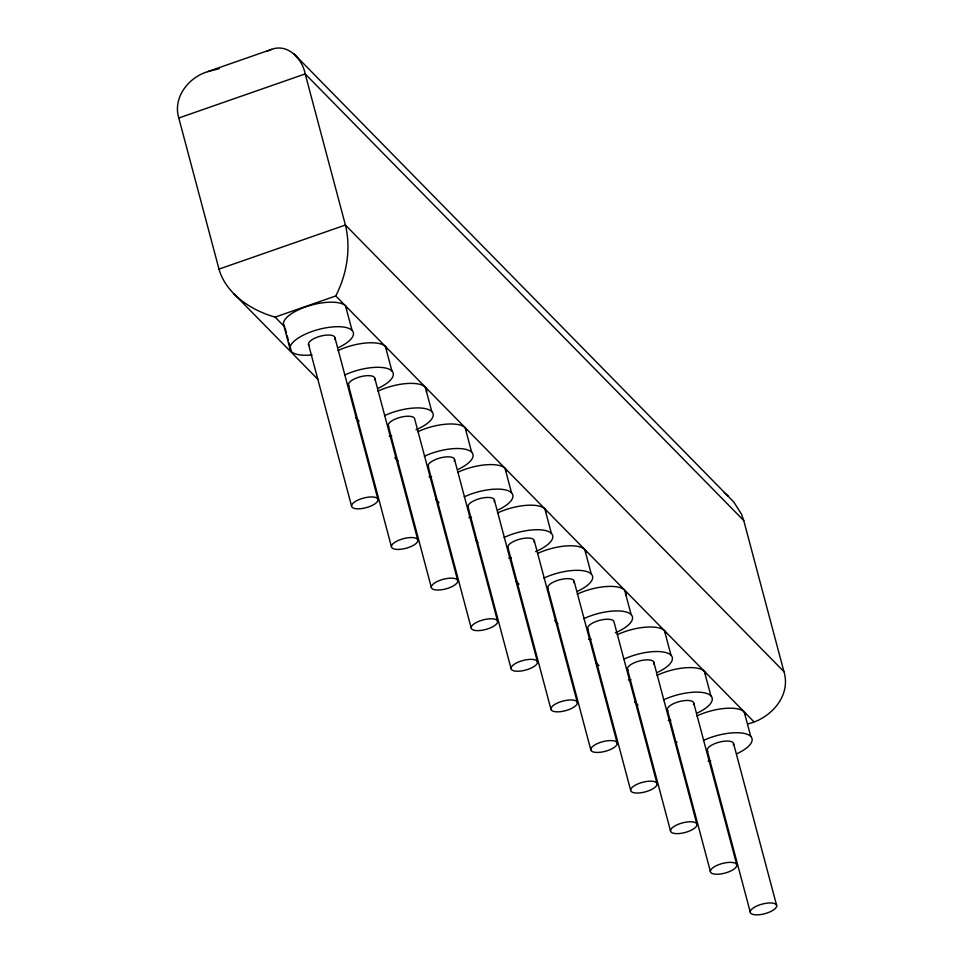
<?xml version="1.0" encoding="UTF-8"?>
<svg xmlns="http://www.w3.org/2000/svg" width="963" height="963" viewBox="0 0 963 963"><rect width="100%" height="100%" fill="white"/><g stroke="black" fill="none" stroke-linecap="round" stroke-linejoin="round"><path stroke-width="1.44" d="M233.804 293.715C245.156 305.054 259.769 312.734 275.117 317.116L335.798 295.954C346.764 274.347 351.218 248.779 345.404 225.041L305.199 73.922C302.322 58.936 288.009 43.287 271.614 49.342L207.623 71.647C188.507 77.473 172.618 97.504 178.781 118.004L218.998 269.11C221.574 278.488 227.051 286.805 233.804 293.715L317.995 379.47M748.299 723.767C770.845 718.41 791.297 695.816 783.954 671.668L743.749 520.55L741.474 514.158L733.71 501.892L294.004 53.892M266.739 51.448L271.614 49.342M178.781 118.004L305.199 73.922L743.749 520.55M218.998 269.11L345.404 225.041L783.954 671.668M207.623 71.647L219.371 68.65M674.75 741.173L677.049 742.196M724.188 492.755L728.341 496.234M335.798 295.954L753.945 721.793M275.117 317.116L284.855 327.023M355.889 418.05L359.043 421.264M394.83 457.702L397.984 460.928M435.866 499.508L439.032 502.722M475.866 540.243L477.973 542.386M515.855 580.966L519.021 584.18M554.796 620.629L557.95 623.843M595.844 662.424L598.998 665.638M634.786 702.087L637.939 705.301M744.206 711.886L750.743 736.418M733.625 743.773L776.708 905.689A13.638 4.971 -14.9 0 1 757.315 914.85A13.638 4.971 -14.9 0 1 756.424 906.183A13.638 4.971 -14.9 0 1 776.708 905.689M704.338 671.283L710.875 695.816M707.179 750.225L750.261 912.13M693.757 703.171L736.839 865.087A13.638 4.971 -14.9 0 1 717.447 874.248A13.638 4.971 -14.9 0 1 716.556 865.581A13.638 4.971 -14.9 0 1 736.839 865.087M664.47 630.681L671.006 655.213M667.311 709.623L710.393 871.527M653.889 662.568L696.971 824.484A13.638 4.971 -14.9 0 1 677.579 833.645A13.638 4.971 -14.9 0 1 676.688 824.99A13.638 4.971 -14.9 0 1 696.971 824.484M624.602 590.078L631.138 614.611M627.443 669.02L670.525 830.925M657.103 783.882A13.638 4.971 -14.9 0 0 636.82 784.388A13.638 4.971 -14.9 0 0 637.711 793.043A13.638 4.971 -14.9 0 0 657.103 783.882L614.021 621.966A13.638 4.971 -14.9 0 0 598.553 620.654A13.638 4.971 -14.9 0 0 588.152 629.597M584.734 549.476L591.27 574.008M587.574 628.418L630.657 790.322M574.153 581.363L617.235 743.28A13.638 4.971 -14.9 0 1 597.842 752.44A13.638 4.971 -14.9 0 1 596.952 743.785A13.638 4.971 -14.9 0 1 617.235 743.28M544.865 508.873L551.402 533.406M547.706 587.815L590.776 749.72M534.284 540.761L577.367 702.677A13.638 4.971 -14.9 0 1 557.974 711.838A13.638 4.971 -14.9 0 1 557.083 703.183A13.638 4.971 -14.9 0 1 577.367 702.677M504.997 468.271L511.534 492.803M507.838 547.213L550.908 709.117M494.416 500.158L537.498 662.075A13.638 4.971 -14.9 0 1 518.106 671.235A13.638 4.971 -14.9 0 1 517.215 662.58A13.638 4.971 -14.9 0 1 537.498 662.075M465.129 427.668L471.665 452.201M467.97 506.61L511.04 668.515M454.548 459.556L497.63 621.472A13.638 4.971 -14.9 0 1 478.238 630.633A13.638 4.971 -14.9 0 1 477.347 621.978A13.638 4.971 -14.9 0 1 497.63 621.472M425.261 387.066L431.797 411.598M428.102 466.008L471.172 627.912M457.762 580.87A13.638 4.971 -14.9 0 0 437.479 581.375A13.638 4.971 -14.9 0 0 438.37 590.03A13.638 4.971 -14.9 0 0 457.762 580.87L414.68 418.953A13.638 4.971 -14.9 0 0 399.212 417.641A13.638 4.971 -14.9 0 0 388.811 426.585M385.393 346.463L391.929 370.996M388.233 425.405L431.304 587.31M374.812 378.351L417.894 540.267A13.638 4.971 -14.9 0 1 398.501 549.428A13.638 4.971 -14.9 0 1 397.599 540.773A13.638 4.971 -14.9 0 1 417.894 540.267M345.524 305.861L352.061 330.393M348.353 384.803L391.435 546.707M334.943 337.748L378.026 499.665A13.638 4.971 -14.9 0 1 358.633 508.825A13.638 4.971 -14.9 0 1 357.73 500.17A13.638 4.971 -14.9 0 1 378.026 499.665M308.485 344.2L351.567 506.105M285.229 328.467L286.384 332.789M287.155 335.678L288.31 340.011M289.069 342.9L291.38 351.555M283.447 324.182L289.971 348.714M284.145 326.144A32.718 11.941 -14.9 0 1 311.181 305.163A32.718 11.941 -14.9 0 1 346.933 308.714M696.923 715.942A32.718 11.941 -14.9 0 1 745.615 714.727M338.109 350.52A32.718 11.941 -14.9 0 1 386.801 349.316M377.978 391.122A32.718 11.941 -14.9 0 1 412.116 383.382A32.718 11.941 -14.9 0 1 426.404 392.122M417.846 431.725A32.718 11.941 -14.9 0 1 466.537 430.509M457.714 472.327A32.718 11.941 -14.9 0 1 506.406 471.112M497.582 512.93A32.718 11.941 -14.9 0 1 546.274 511.714M537.45 553.532A32.718 11.941 -14.9 0 1 586.142 552.317M577.319 594.135A32.718 11.941 -14.9 0 1 611.457 586.395A32.718 11.941 -14.9 0 1 625.745 595.122M617.187 634.737A32.718 11.941 -14.9 0 1 665.878 633.522M657.055 675.34A32.718 11.941 -14.9 0 1 705.747 674.124M309.075 345.38A13.638 4.971 -14.9 0 1 321.197 335.979A13.638 4.971 -14.9 0 1 334.63 339.157M312.036 354.902A32.718 11.941 -14.9 0 1 294.509 340.842A32.718 11.941 -14.9 0 1 343.947 327.107A32.718 11.941 -14.9 0 1 338.663 347.499M628.02 670.2A13.638 4.971 -14.9 0 1 640.142 660.787A13.638 4.971 -14.9 0 1 653.576 663.976M667.889 710.802A13.638 4.971 -14.9 0 1 680.01 701.389A13.638 4.971 -14.9 0 1 693.444 704.579M707.757 751.405A13.638 4.971 -14.9 0 1 719.879 741.992A13.638 4.971 -14.9 0 1 733.312 745.181M623.711 659.27A32.718 11.941 -14.9 0 1 667.528 653.095A32.718 11.941 -14.9 0 1 657.609 672.318M630.982 679.709A32.718 11.941 -14.9 0 1 628.37 679.938M663.579 699.872A32.718 11.941 -14.9 0 1 707.396 693.697A32.718 11.941 -14.9 0 1 697.477 712.921M670.85 720.312A32.718 11.941 -14.9 0 1 668.238 720.541M703.447 740.475A32.718 11.941 -14.9 0 1 747.264 734.3A32.718 11.941 -14.9 0 1 737.345 753.523M710.718 760.914A32.718 11.941 -14.9 0 1 708.106 761.143M344.634 375.052A32.718 11.941 -14.9 0 1 388.45 368.877A32.718 11.941 -14.9 0 1 378.531 388.101M348.943 385.982A13.638 4.971 -14.9 0 1 361.065 376.581A13.638 4.971 -14.9 0 1 374.499 379.759M384.502 415.655A32.718 11.941 -14.9 0 1 429.029 409.781A32.718 11.941 -14.9 0 1 416.004 429.787M391.772 436.107A32.718 11.941 -14.9 0 1 389.16 436.323M583.843 618.667A32.718 11.941 -14.9 0 1 628.37 612.781A32.718 11.941 -14.9 0 1 615.345 632.799M591.113 639.107A32.718 11.941 -14.9 0 1 588.501 639.336M424.37 456.257A32.718 11.941 -14.9 0 1 468.187 450.082A32.718 11.941 -14.9 0 1 458.268 469.306M431.641 476.709A32.718 11.941 -14.9 0 1 429.029 476.926M428.679 467.187A13.638 4.971 -14.9 0 1 440.801 457.786A13.638 4.971 -14.9 0 1 454.235 460.964M543.975 578.065A32.718 11.941 -14.9 0 1 587.791 571.89A32.718 11.941 -14.9 0 1 577.872 591.113M548.284 588.995A13.638 4.971 -14.9 0 1 560.406 579.582A13.638 4.971 -14.9 0 1 573.84 582.771M464.238 496.86A32.718 11.941 -14.9 0 1 508.055 490.685A32.718 11.941 -14.9 0 1 498.136 509.909M471.509 517.312A32.718 11.941 -14.9 0 1 468.897 517.528M468.548 507.79A13.638 4.971 -14.9 0 1 480.669 498.389A13.638 4.971 -14.9 0 1 494.103 501.567M504.106 537.462A32.718 11.941 -14.9 0 1 548.633 531.588A32.718 11.941 -14.9 0 1 535.609 551.594M511.377 557.914A32.718 11.941 -14.9 0 1 508.765 558.131M508.416 548.392A13.638 4.971 -14.9 0 1 520.538 538.979A13.638 4.971 -14.9 0 1 533.971 542.169"/></g></svg>
